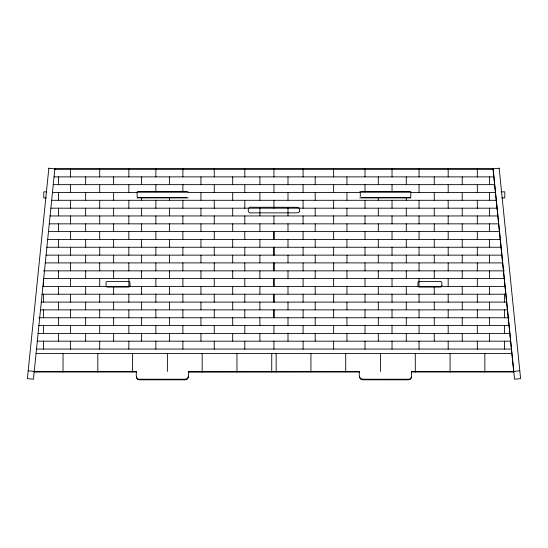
<?xml version="1.0" encoding="UTF-8"?>
<svg xmlns="http://www.w3.org/2000/svg" width="548" height="548" viewBox="0 0 548 548"><rect width="100%" height="100%" fill="white"/><g stroke="black" fill="none" stroke-linecap="round" stroke-linejoin="round"><path stroke-width="0.82" d="M58.458 309.778L58.465 302.099M58.458 294.125L58.465 286.446M58.458 247.169L58.465 239.497M58.458 231.516L58.465 223.844M58.458 215.864L58.465 208.185M58.458 200.212L58.465 192.533M58.458 184.56L58.465 176.881M58.458 341.089L58.465 333.41M85.659 294.029L85.659 286.446M85.659 247.073L85.659 239.497M85.659 231.42L85.659 223.844M85.659 215.768L85.659 208.185M85.659 200.116L85.659 192.533M85.659 184.464L85.659 176.881M85.659 340.993L85.659 333.41M85.659 309.682L85.659 302.099M113.635 247.073L113.642 239.497M113.635 231.42L113.642 223.844M113.635 215.768L113.642 208.185M113.635 200.116L113.642 192.533M113.635 184.464L113.642 176.881M113.635 340.993L113.642 333.41M113.635 309.682L113.642 302.099M113.635 294.029L113.642 286.446M200.952 340.993L200.958 333.41M200.952 309.682L200.958 302.099M200.952 294.029L200.958 286.446M200.952 247.073L200.958 239.497M200.952 231.42L200.958 223.844M200.952 215.768L200.958 208.185M200.952 200.116L200.958 192.533M200.952 184.464L200.958 176.881M232.695 309.778L232.695 302.099M232.695 294.125L232.695 286.446M232.695 247.169L232.695 239.497M232.695 231.516L232.695 223.844M232.695 215.864L232.695 208.185M232.695 200.212L232.695 192.533M232.695 184.56L232.695 176.881M232.695 341.089L232.695 333.41M259.896 215.768L259.896 208.185M259.896 200.116L259.896 192.533M259.896 184.464L259.896 176.881M259.896 340.993L259.896 333.41M259.896 309.682L259.896 302.099M259.896 294.029L259.896 286.446M259.896 247.073L259.896 239.497M259.896 231.42L259.896 223.844M303.085 317.881L303.085 309.867M303.085 302.229L303.085 294.214M303.085 286.577L303.085 278.562M303.085 270.924L303.085 262.903M303.085 255.265L303.085 247.251M303.085 239.613L303.085 231.599M378.305 340.993L378.305 333.41M378.305 309.682L378.305 302.099M378.305 294.029L378.305 286.446M378.305 247.073L378.305 239.497M378.305 231.42L378.305 223.844M378.305 215.768L378.305 208.185M378.305 200.116L378.305 197.588M378.305 184.464L378.305 176.881M406.28 184.464L406.28 176.881M406.28 340.993L406.28 333.41M406.28 309.682L406.28 302.099M406.28 294.029L406.28 286.446M406.28 247.073L406.28 239.497M406.28 231.42L406.28 223.844M406.28 215.768L406.28 208.185M406.28 200.116L406.28 197.588M419.049 239.613L419.049 231.599M419.049 317.881L419.049 309.867M419.049 302.229L419.049 294.214M419.049 286.577L419.049 278.562M419.049 270.924L419.049 262.903M419.049 255.265L419.049 247.251M448.182 317.881L448.182 309.867M448.182 302.229L448.182 294.214M448.182 286.577L448.182 278.562M448.182 270.924L448.182 262.903M448.182 255.265L448.182 247.251M448.182 239.613L448.182 231.599M477.315 317.881L477.322 309.867M477.315 302.229L477.322 294.214M477.315 286.577L477.322 278.562M477.315 270.924L477.322 262.903M477.315 255.265L477.322 247.251M477.315 239.613L477.322 231.599M188.437 376.25L187.389 378.572L185.142 379.223L138.671 379.216L137.082 378.401L136.466 376.709M411.425 376.709L410.829 378.387L409.246 379.216L362.961 379.223L360.55 378.613L359.454 376.264M48.847 168.188L27.4 378.6L33.435 379.223L54.875 168.846L48.84 168.229M519.805 370.797L513.771 371.414L411.425 371.414C411.425 373.839 412.808 380.264 408.342 379.812L362.961 379.812C358.461 380.319 359.145 374.065 359.454 371.414L188.649 371.414C188.389 373.777 189.649 380.141 185.142 379.812L139.719 379.812C135.144 380.428 136.363 373.907 136.466 371.414L34.12 371.414L34.12 372.003L136.466 372.003M188.437 372.14L359.454 372.003M499.16 168.229L493.125 168.846L514.565 379.216L520.6 378.606L499.153 168.188M411.425 372.003L513.771 372.003L493.022 168.907L54.875 168.907L54.875 169.49M54.855 169.037L493.036 169.037M54.053 176.881L493.837 176.881M53.252 184.649L494.639 184.649M46.738 191.834L43.765 191.834L43.758 197.903L46.285 197.903M137.151 191.834L188.293 191.834M359.769 191.834L410.918 191.834M501.078 191.834L504.79 191.834L504.804 197.903L501.824 197.903M52.45 192.533L137.356 192.533M187.813 192.533L360.077 192.533M410.541 192.533L495.44 192.533M186.594 197.575L138.165 197.575A1.014 1.007 0 0 1 137.123 196.616L137.116 192.999A1.014 1.007 0 0 1 137.253 192.478M361.303 197.575L409.726 197.575A1.014 1.007 0 0 0 409.938 197.561M137.151 197.903L188.259 197.903M359.803 197.903L410.884 197.903M51.656 200.301L496.235 200.301M50.848 208.185L497.05 208.185M50.053 215.953L497.837 215.953M49.238 223.844L498.653 223.844M48.45 231.599L499.447 231.599M47.635 239.497L500.255 239.497M46.84 247.251L501.05 247.251M46.032 255.142L501.865 255.142M45.237 262.903L502.653 262.903M43.422 270.856L504.468 270.856M43.422 278.562L504.468 278.562M42.819 286.446L505.071 286.446M42.032 294.214L505.866 294.214M41.23 302.099L506.667 302.099M40.422 309.867L507.469 309.867M38.819 317.758L509.071 317.758M38.819 325.519L509.071 325.519M38.018 333.41L509.873 333.41M37.216 341.178L510.681 341.178M36.415 349.062L511.483 349.062M36.223 353.405L511.668 353.405M28.195 370.797L34.229 371.414M360.289 196.588L360.289 192.985M489.433 176.881L489.433 184.56M489.433 192.533L489.433 200.212M489.433 208.185L489.433 215.864M489.433 223.844L489.433 231.516M489.433 239.497L489.433 247.169M489.433 286.446L489.433 294.125M489.433 302.099L489.433 309.778M489.433 333.41L489.433 341.089M462.231 176.881L462.231 184.464M462.231 192.533L462.231 200.116M462.231 208.185L462.231 215.768M462.231 223.844L462.231 231.42M462.231 239.497L462.231 247.073M462.231 286.446L462.231 294.029M462.231 302.099L462.231 309.682M462.231 333.41L462.231 340.993M434.256 176.881L434.256 184.464M434.256 192.533L434.256 200.116M434.256 208.185L434.256 215.768M434.256 223.844L434.256 231.42M434.256 239.497L434.256 247.073M434.256 286.446L434.256 294.029M434.256 302.099L434.256 309.682M434.256 333.41L434.256 340.993M315.196 176.881L315.203 184.56M315.196 192.533L315.203 200.212M315.196 208.185L315.203 215.864M315.196 223.844L315.203 231.516M315.196 239.497L315.203 247.169M315.196 286.446L315.203 294.125M315.196 302.099L315.203 309.778M315.196 333.41L315.203 341.089M244.805 231.599L244.812 239.613M244.805 247.251L244.812 255.265M244.805 262.903L244.812 270.924M244.805 278.562L244.812 286.577M244.805 294.214L244.812 302.229M244.805 309.867L244.812 317.881M141.61 176.881L141.61 184.464M141.61 197.588L141.61 200.116M141.61 208.185L141.61 215.768M141.61 223.844L141.61 231.42M141.61 239.497L141.61 247.073M141.61 286.446L141.61 294.029M141.61 302.099L141.61 309.682M141.61 333.41L141.61 340.993M128.842 231.599L128.849 239.613M128.842 247.251L128.849 255.265M128.842 262.903L128.849 270.924M128.842 278.562L128.849 286.577M128.842 294.214L128.849 302.229M128.842 309.867L128.849 317.881M99.709 231.599L99.709 239.613M99.709 247.251L99.709 255.265M99.709 262.903L99.709 270.924M99.709 278.562L99.709 286.577M99.709 294.214L99.709 302.229M99.709 309.867L99.709 317.881M70.569 231.599L70.576 239.613M70.569 247.251L70.576 255.265M70.569 262.903L70.576 270.924M70.569 278.562L70.576 286.577M70.569 294.214L70.576 302.229M70.569 309.867L70.576 317.881M504.468 278.473L504.468 286.515M504.468 294.125L504.468 302.167M504.468 309.778L504.468 317.819M504.468 325.437L504.468 333.479M504.468 341.089L504.468 349.131M495.467 193.355L495.467 194.869M493.022 168.907L493.022 169.49M489.433 255.149L489.433 262.821M489.433 270.801L489.433 278.473M489.433 317.758L489.433 325.437M484.864 353.405L484.864 372.003M477.315 168.962L477.315 177.004M477.315 184.614L477.315 192.656M477.315 200.267L477.315 208.309M477.315 215.919L477.315 223.961M477.315 325.491L477.315 333.533M477.315 341.144L477.315 349.186M462.231 255.149L462.231 262.725M462.231 270.801L462.231 278.377M462.231 317.758L462.231 325.341M450.079 353.405L450.079 372.003M448.182 168.962L448.182 177.004M448.182 184.614L448.182 192.656M448.182 200.267L448.182 208.309M448.182 215.919L448.182 223.961M448.182 325.491L448.182 333.533M448.182 341.144L448.182 349.186M434.256 255.149L434.256 262.725M434.256 270.801L434.256 278.377M434.256 317.758L434.256 325.341M419.049 168.962L419.049 177.004M419.049 184.614L419.049 192.656M419.049 200.267L419.049 208.309M419.049 215.919L419.049 223.961M419.049 325.491L419.049 333.533M419.049 341.144L419.049 349.186M415.295 353.405L415.295 372.003M406.28 255.149L406.28 262.725M406.28 270.801L406.28 278.377M406.28 317.758L406.28 325.341M392.026 168.907L392.026 176.949M392.026 184.56L392.026 191.793M392.026 200.212L392.026 208.254M392.026 215.864L392.026 223.906M392.026 231.516L392.026 239.558M392.026 247.169L392.026 255.21M392.026 262.821L392.026 270.863M392.026 278.473L392.026 286.515M392.026 294.125L392.026 302.167M392.026 309.778L392.026 317.819M392.026 325.437L392.026 333.479M392.026 341.089L392.026 349.131M380.504 353.405L380.504 371.414M378.305 255.149L378.305 262.725M378.305 270.801L378.305 278.377M378.305 317.758L378.305 325.341M365.002 168.907L365.002 176.949M365.002 184.56L365.002 191.793M365.002 200.212L365.002 208.254M365.002 215.864L365.002 223.906M365.002 231.516L365.002 239.558M365.002 247.169L365.002 255.21M365.002 262.821L365.002 270.863M365.002 278.473L365.002 286.515M365.002 294.125L365.002 302.167M365.002 309.778L365.002 317.819M365.002 325.437L365.002 333.479M365.002 341.089L365.002 349.131M346.939 176.881L346.939 184.464M346.939 192.533L346.939 200.116M346.939 208.185L346.939 215.768M346.939 223.844L346.939 231.42M346.939 239.497L346.939 247.073M346.939 255.149L346.939 262.725M346.939 270.801L346.939 278.377M346.939 286.446L346.939 294.029M346.939 302.099L346.939 309.682M346.939 317.758L346.939 325.341M346.939 333.41L346.939 340.993M345.72 353.405L345.72 372.003M333.636 168.907L333.636 176.949M333.636 184.56L333.636 192.601M333.636 200.212L333.636 208.254M333.636 215.864L333.636 223.906M333.636 231.516L333.636 239.558M333.636 247.169L333.636 255.21M333.636 262.821L333.636 270.863M333.636 278.473L333.636 286.515M333.636 294.125L333.636 302.167M333.636 309.778L333.636 317.819M333.636 325.437L333.636 333.479M333.636 341.089L333.636 349.131M315.203 255.149L315.203 262.821M315.203 270.801L315.203 278.473M315.203 317.758L315.203 325.437M310.935 353.405L310.935 372.003M303.085 168.962L303.085 177.004M303.085 184.614L303.085 192.656M303.085 200.267L303.085 208.309M303.085 215.919L303.085 223.961M303.085 325.491L303.085 333.533M303.085 341.144L303.085 349.186M287.995 176.881L288.001 184.464M287.995 192.533L288.001 200.116M287.995 208.185L288.001 215.768M287.995 223.844L288.001 231.42M287.995 239.497L288.001 247.073M288.001 255.149L288.001 262.725M288.001 270.801L288.001 278.377M287.995 286.446L288.001 294.029M287.995 302.099L288.001 309.682M288.001 317.758L288.001 325.341M287.995 333.41L288.001 340.993M276.151 353.405L276.151 372.003M273.945 168.962L273.945 177.004M273.945 184.614L273.945 192.656M273.945 200.267L273.945 208.309M273.945 215.919L273.945 223.961M273.945 325.491L273.945 333.533M273.945 341.144L273.945 349.186M271.74 353.405L271.74 372.003M259.896 255.149L259.896 262.725M259.896 270.801L259.896 278.377M259.896 317.758L259.896 325.341M244.812 168.962L244.812 177.004M244.812 184.614L244.812 192.656M244.812 200.267L244.812 208.309M244.812 215.919L244.812 223.961M244.812 325.491L244.812 333.533M244.812 341.144L244.812 349.186M236.955 353.405L236.955 372.003M232.695 255.149L232.695 262.821M232.695 270.801L232.695 278.473M232.695 317.758L232.695 325.437M214.254 168.907L214.254 176.949M214.254 184.56L214.254 192.601M214.254 200.212L214.254 208.254M214.254 215.864L214.254 223.906M214.254 231.516L214.254 239.558M214.254 247.169L214.254 255.21M214.254 262.821L214.254 270.863M214.254 278.473L214.254 286.515M214.254 294.125L214.254 302.167M214.254 309.778L214.254 317.819M214.254 325.437L214.254 333.479M214.254 341.089L214.254 349.131M202.171 353.405L202.171 372.003M200.952 255.149L200.952 262.725M200.952 270.801L200.952 278.377M200.952 317.758L200.952 325.341M188.649 371.414L188.649 372.003M182.888 168.907L182.888 176.949M182.888 184.56L182.888 191.793M182.888 200.212L182.888 208.254M182.888 215.864L182.888 223.906M182.888 231.516L182.888 239.558M182.888 247.169L182.888 255.21M182.888 262.821L182.888 270.863M182.888 278.473L182.888 286.515M182.888 294.125L182.888 302.167M182.888 309.778L182.888 317.819M182.888 325.437L182.888 333.479M182.888 341.089L182.888 349.131M169.592 176.881L169.592 184.464M169.592 197.588L169.592 200.116M169.592 208.185L169.592 215.768M169.592 223.844L169.592 231.42M169.592 239.497L169.592 247.073M169.592 255.149L169.592 262.725M169.592 270.801L169.592 278.377M169.592 286.446L169.592 294.029M169.592 302.099L169.592 309.682M169.592 317.758L169.592 325.341M169.592 333.41L169.592 340.993M167.387 353.405L167.387 371.414M155.872 168.907L155.872 176.949M155.872 184.56L155.872 191.793M155.872 200.212L155.872 208.254M155.872 215.864L155.872 223.906M155.872 231.516L155.872 239.558M155.872 247.169L155.872 255.21M155.872 262.821L155.872 270.863M155.872 278.473L155.872 286.515M155.872 294.125L155.872 302.167M155.872 309.778L155.872 317.819M155.872 325.437L155.872 333.479M155.872 341.089L155.872 349.131M141.61 255.149L141.61 262.725M141.61 270.801L141.61 278.377M141.61 317.758L141.61 325.341M132.602 353.405L132.602 372.003M128.849 168.962L128.849 177.004M128.849 184.614L128.849 192.656M128.849 200.267L128.849 208.309M128.849 215.919L128.849 223.961M128.849 325.491L128.849 333.533M128.849 341.144L128.849 349.186M113.635 255.149L113.635 262.725M113.635 270.801L113.635 278.377M113.635 317.758L113.635 325.341M99.709 168.962L99.709 177.004M99.709 184.614L99.709 192.656M99.709 200.267L99.709 208.309M99.709 215.919L99.709 223.961M99.709 325.491L99.709 333.533M99.709 341.144L99.709 349.186M97.818 353.405L97.818 372.003M85.659 255.149L85.659 262.725M85.659 270.801L85.659 278.377M85.659 317.758L85.659 325.341M70.576 168.962L70.576 177.004M70.576 184.614L70.576 192.656M70.576 200.267L70.576 208.309M70.576 215.919L70.576 223.961M70.576 325.491L70.576 333.533M70.576 341.144L70.576 349.186M63.034 353.405L63.034 372.003M58.458 255.149L58.458 262.821M58.458 270.801L58.458 278.473M58.458 317.758L58.458 325.437M43.422 278.473L43.422 286.515M43.422 294.125L43.422 302.167M43.422 309.778L43.422 317.819M43.422 325.437L43.422 333.479M43.422 341.089L43.422 349.131M137.658 192.081A1.014 1.007 0 0 1 138.028 191.971L186.669 191.971A1.014 1.007 0 0 1 187.046 192.074M410.575 197.164A1.014 1.007 0 0 0 410.774 196.616L410.774 192.999A1.014 1.007 0 0 0 410.719 192.656M410.24 192.081A1.014 1.007 0 0 0 409.863 191.971L361.228 191.971A1.014 1.007 0 0 0 360.844 192.074M273.952 309.867L273.945 317.881L273.945 309.867M273.952 294.214L273.945 302.229L273.945 294.214M273.952 278.562L273.945 286.577L273.945 278.562M273.952 262.903L273.945 270.924L273.945 262.903M273.952 247.251L273.945 255.265L273.945 247.251M273.952 231.599L273.945 239.613L273.945 231.599M129.958 285.611L129.958 285.734A1.356 1.349 0 0 1 128.602 287.049L107.408 287.049A1.356 1.349 0 0 1 106.038 285.768L106.038 282.809A1.356 1.349 0 0 1 107.257 281.453L128.705 281.446A1.356 1.349 0 0 1 129.958 282.802L129.958 285.611M299.503 211.713L298.475 212.569L296.084 212.864L251.827 212.864C246.607 214.309 247.216 205.336 252.299 207.254L297.023 207.295L299.461 208.137L299.503 211.713M441.852 285.631L441.852 285.768A1.356 1.349 0 0 1 440.482 287.049L419.295 287.049A1.356 1.349 0 0 1 417.939 285.734L417.939 282.802A1.356 1.349 0 0 1 419.193 281.446L440.633 281.453A1.356 1.349 0 0 1 441.852 282.809L441.852 285.631"/></g></svg>
